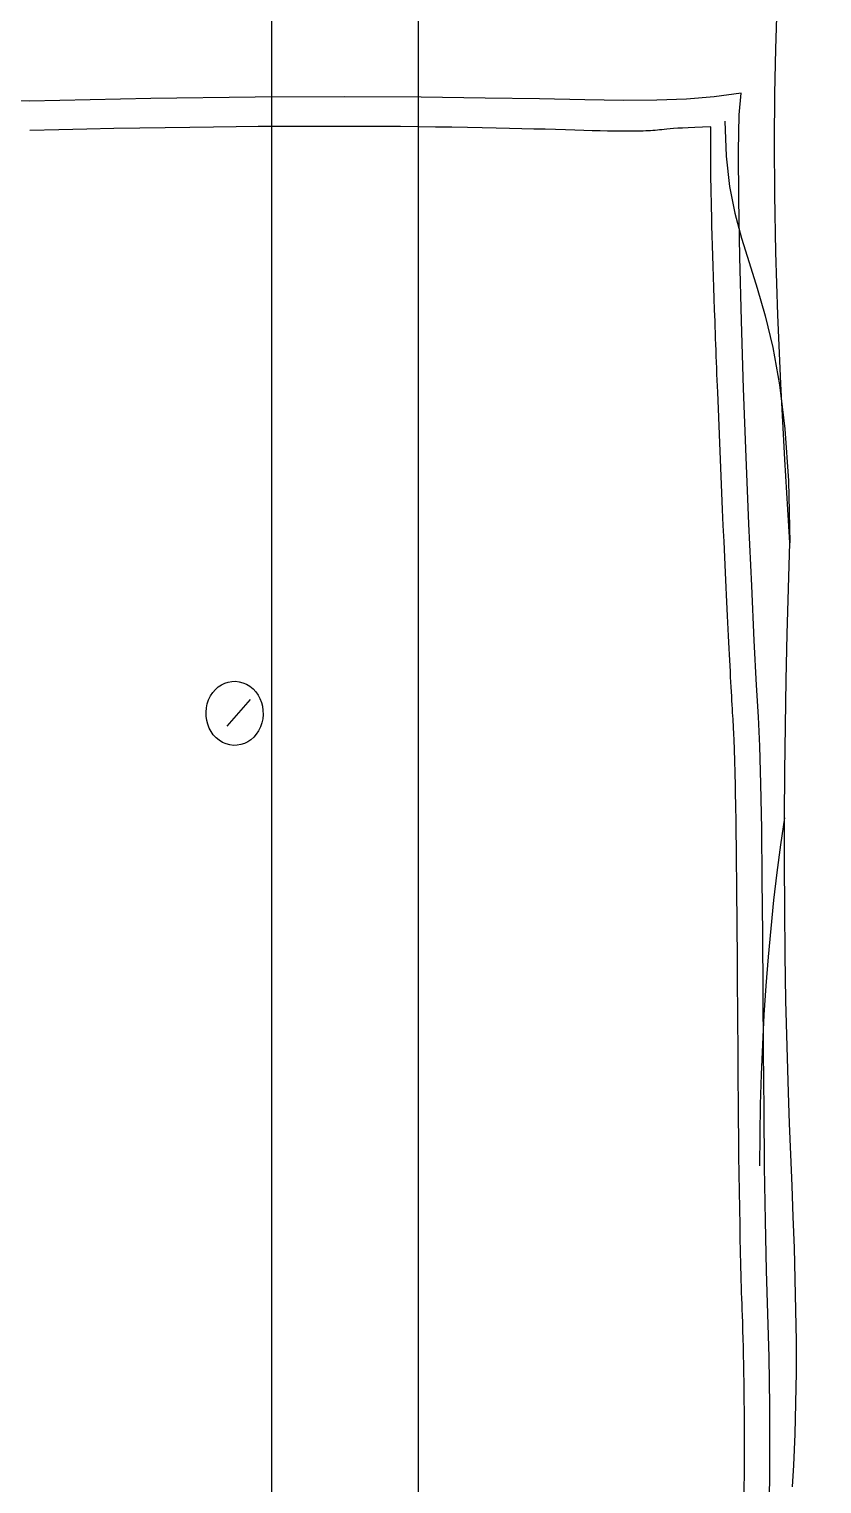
# Model space of a CAD drawing. Extents: x 11992 to 29481, y -6727 to 6811.
# Drawn here: x 21492.9 to 21762.4, y 2277.2 to 2771.7 of the extents above; entities that cross this region are included whole.
import ezdxf

# ---------------------------------------------------------------- set-up
doc = ezdxf.new("R2010")
doc.units = 0
doc.header["$MEASUREMENT"] = 0
doc.layers.get('0').update_dxf_attribs({"color": 8, "linetype": 'CONTINUOUS'})
doc.layers.add('zoylight 5回路', color=4, linetype='CONTINUOUS')

msp = doc.modelspace()

# ---------------------------------------------------------------- linework, layer by layer
for p, q in [((21575.38, 2993.55, -2076.22), (21575.38, 1873.56, -2076.22)), ((21575.38, 2993.55, -2368.6), (21575.38, 1873.56, -2368.6)), ((21625.26, 1872.53, -2076.22), (21625.26, 2992.52, -2076.22)), ((21625.26, 1872.53, -2368.6), (21625.26, 2992.52, -2368.6)), ((21746.75, 2765, -2076.22), (21747.29, 2779.35, -2076.22)), ((21746.75, 2765, -2368.6), (21747.29, 2779.35, -2368.6)), ((21746.41, 2749.71, -2076.22), (21746.75, 2765, -2076.22)), ((21746.41, 2749.71, -2368.6), (21746.75, 2765, -2368.6)), ((21735.01, 2749.92, -1639.68), (21725.79, 2748.65, -1645.01)), ((21734.36, 2742.57, -1640.06), (21735.01, 2749.92, -1639.68)), ((21746.29, 2733.25, -2076.22), (21746.41, 2749.71, -2076.22)), ((21746.29, 2733.25, -2368.6), (21746.41, 2749.71, -2368.6)), ((21493.04, 2747.21, -1779.39), (21447.62, 2747.99, -1805.61)), ((21534.28, 2748.08, -1755.58), (21493.04, 2747.21, -1779.39)), ((21569.84, 2748.52, -1735.04), (21534.28, 2748.08, -1755.58)), ((21600.29, 2748.64, -1717.47), (21569.84, 2748.52, -1735.04)), ((21626.17, 2748.51, -1702.53), (21600.29, 2748.64, -1717.47)), ((21648.03, 2748.24, -1689.9), (21626.17, 2748.51, -1702.53)), ((21666.43, 2747.92, -1679.28), (21648.03, 2748.24, -1689.9)), ((21681.91, 2747.63, -1670.34), (21666.43, 2747.92, -1679.28)), ((21695.04, 2747.46, -1662.76), (21681.91, 2747.63, -1670.34)), ((21706.36, 2747.52, -1656.22), (21695.04, 2747.46, -1662.76)), ((21716.43, 2747.89, -1650.41), (21706.36, 2747.52, -1656.22)), ((21725.79, 2748.65, -1645.01), (21716.43, 2747.89, -1650.41)), ((21729.42, 2740.43, -2076.22), (21729.85, 2728.48, -2076.22)), ((21729.42, 2740.43, -2368.6), (21729.85, 2728.48, -2368.6)), ((21734.09, 2730.22, -1640.21), (21734.36, 2742.57, -1640.06)), ((21503.04, 2737.45, -1773.61), (21493.22, 2737.22, -1779.28)), ((21512.55, 2737.66, -1768.12), (21503.04, 2737.45, -1773.61)), ((21521.75, 2737.85, -1762.81), (21512.55, 2737.66, -1768.12)), ((21530.64, 2738.02, -1757.68), (21521.75, 2737.85, -1762.81)), ((21539.25, 2738.16, -1752.71), (21530.64, 2738.02, -1757.68)), ((21547.56, 2738.28, -1747.91), (21539.25, 2738.16, -1752.71)), ((21555.59, 2738.38, -1743.27), (21547.56, 2738.28, -1747.91)), ((21563.34, 2738.46, -1738.8), (21555.59, 2738.38, -1743.27)), ((21570.81, 2738.53, -1734.49), (21563.34, 2738.46, -1738.8)), ((21578.02, 2738.57, -1730.32), (21570.81, 2738.53, -1734.49)), ((21584.96, 2738.6, -1726.31), (21578.02, 2738.57, -1730.32)), ((21591.65, 2738.62, -1722.45), (21584.96, 2738.6, -1726.31)), ((21599.01, 2738.62, -1718.2), (21591.65, 2738.62, -1722.45)), ((21606.05, 2738.6, -1714.14), (21599.01, 2738.62, -1718.2)), ((21612.77, 2738.57, -1710.26), (21606.05, 2738.6, -1714.14)), ((21619.19, 2738.52, -1706.56), (21612.77, 2738.57, -1710.26)), ((21625.3, 2738.46, -1703.02), (21619.19, 2738.52, -1706.56)), ((21631.13, 2738.39, -1699.66), (21625.3, 2738.46, -1703.02)), ((21636.68, 2738.31, -1696.46), (21631.13, 2738.39, -1699.66)), ((21641.95, 2738.23, -1693.41), (21636.68, 2738.31, -1696.46)), ((21646.96, 2738.13, -1690.52), (21641.95, 2738.23, -1693.41)), ((21651.71, 2738.03, -1687.78), (21646.96, 2738.13, -1690.52)), ((21656.22, 2737.93, -1685.17), (21651.71, 2738.03, -1687.78)), ((21660.48, 2737.82, -1682.71), (21656.22, 2737.93, -1685.17)), ((21664.52, 2737.72, -1680.38), (21660.48, 2737.82, -1682.71)), ((21668.33, 2737.61, -1678.18), (21664.52, 2737.72, -1680.38)), ((21671.93, 2737.51, -1676.11), (21668.33, 2737.61, -1678.18)), ((21675.32, 2737.41, -1674.15), (21671.93, 2737.51, -1676.11)), ((21678.51, 2737.32, -1672.3), (21675.32, 2737.41, -1674.15)), ((21681.53, 2737.23, -1670.56), (21678.51, 2737.32, -1672.3)), ((21684.36, 2737.15, -1668.93), (21681.53, 2737.23, -1670.56)), ((21687.02, 2737.09, -1667.39), (21684.36, 2737.15, -1668.93)), ((21689.53, 2737.03, -1665.94), (21687.02, 2737.09, -1667.39)), ((21691.89, 2736.99, -1664.58), (21689.53, 2737.03, -1665.94)), ((21694.11, 2736.96, -1663.3), (21691.89, 2736.99, -1664.58)), ((21696.2, 2736.94, -1662.09), (21694.11, 2736.96, -1663.3)), ((21697.19, 2736.94, -1661.52), (21696.2, 2736.94, -1662.09)), ((21698.15, 2736.95, -1660.97), (21697.19, 2736.94, -1661.52)), ((21699.08, 2736.96, -1660.43), (21698.15, 2736.95, -1660.97)), ((21699.99, 2736.97, -1659.9), (21699.08, 2736.96, -1660.43)), ((21700.88, 2736.99, -1659.39), (21699.99, 2736.97, -1659.9)), ((21701.74, 2737.02, -1658.89), (21700.88, 2736.99, -1659.39)), ((21702.58, 2737.05, -1658.41), (21701.74, 2737.02, -1658.89)), ((21703.4, 2737.09, -1657.93), (21702.58, 2737.05, -1658.41)), ((21704.21, 2737.13, -1657.47), (21703.4, 2737.09, -1657.93)), ((21704.99, 2737.19, -1657.02), (21704.21, 2737.13, -1657.47)), ((21705.76, 2737.25, -1656.57), (21704.99, 2737.19, -1657.02)), ((21706.51, 2737.31, -1656.14), (21705.76, 2737.25, -1656.57)), ((21707.26, 2737.39, -1655.71), (21706.51, 2737.31, -1656.14)), ((21708.03, 2737.47, -1655.26), (21707.26, 2737.39, -1655.71)), ((21708.85, 2737.56, -1654.79), (21708.03, 2737.47, -1655.26)), ((21709.77, 2737.66, -1654.26), (21708.85, 2737.56, -1654.79)), ((21710.82, 2737.75, -1653.65), (21709.77, 2737.66, -1654.26)), ((21712.04, 2737.85, -1652.95), (21710.82, 2737.75, -1653.65)), ((21713.45, 2737.95, -1652.13), (21712.04, 2737.85, -1652.95)), ((21715.1, 2738.05, -1651.18), (21713.45, 2737.95, -1652.13)), ((21717.01, 2738.15, -1650.07), (21715.1, 2738.05, -1651.18)), ((21719.24, 2738.24, -1648.79), (21717.01, 2738.15, -1650.07)), ((21721.8, 2738.33, -1647.31), (21719.24, 2738.24, -1648.79)), ((21724.74, 2738.41, -1645.61), (21721.8, 2738.33, -1647.31)), ((21724.65, 2734.64, -1645.66), (21724.67, 2735.44, -1645.66)), ((21724.65, 2733.8, -1645.67), (21724.65, 2734.64, -1645.66)), ((21724.67, 2735.71, -1645.65), (21724.68, 2735.97, -1645.65)), ((21724.67, 2735.44, -1645.66), (21724.67, 2735.71, -1645.65)), ((21724.68, 2736.23, -1645.65), (21724.69, 2736.49, -1645.64)), ((21724.68, 2735.97, -1645.65), (21724.68, 2736.23, -1645.65)), ((21724.69, 2736.74, -1645.64), (21724.7, 2736.99, -1645.64)), ((21724.69, 2736.49, -1645.64), (21724.69, 2736.74, -1645.64)), ((21724.7, 2736.99, -1645.64), (21724.71, 2737.23, -1645.63)), ((21724.71, 2737.48, -1645.63), (21724.72, 2737.71, -1645.63)), ((21724.71, 2737.23, -1645.63), (21724.71, 2737.48, -1645.63)), ((21724.72, 2737.71, -1645.63), (21724.73, 2737.95, -1645.62)), ((21724.73, 2737.95, -1645.62), (21724.74, 2738.18, -1645.62)), ((21724.74, 2738.18, -1645.62), (21724.74, 2738.41, -1645.61)), ((21724.63, 2731.08, -1645.68), (21724.64, 2732.02, -1645.67)), ((21724.63, 2730.12, -1645.67), (21724.63, 2731.08, -1645.68)), ((21724.64, 2729.11, -1645.67), (21724.63, 2730.12, -1645.67)), ((21724.64, 2732.93, -1645.67), (21724.65, 2733.8, -1645.67)), ((21724.64, 2732.02, -1645.67), (21724.64, 2732.93, -1645.67)), ((21734.16, 2713.81, -1640.17), (21734.09, 2730.22, -1640.21)), ((21746.42, 2715.4, -2076.22), (21746.29, 2733.25, -2076.22)), ((21746.42, 2715.4, -2368.6), (21746.29, 2733.25, -2368.6)), ((21724.64, 2728.08, -1645.67), (21724.64, 2729.11, -1645.67)), ((21724.65, 2727.02, -1645.67), (21724.64, 2728.08, -1645.67)), ((21724.66, 2725.92, -1645.66), (21724.65, 2727.02, -1645.67)), ((21724.67, 2724.8, -1645.65), (21724.66, 2725.92, -1645.66)), ((21724.69, 2723.64, -1645.64), (21724.67, 2724.8, -1645.65)), ((21729.85, 2728.48, -2076.22), (21731.05, 2718.19, -2076.22)), ((21729.85, 2728.48, -2368.6), (21731.05, 2718.19, -2368.6)), ((21724.7, 2722.9, -1645.64), (21724.69, 2723.64, -1645.64)), ((21724.71, 2722.14, -1645.63), (21724.7, 2722.9, -1645.64)), ((21724.72, 2721.38, -1645.63), (21724.71, 2722.14, -1645.63)), ((21724.73, 2720.6, -1645.62), (21724.72, 2721.38, -1645.63)), ((21724.74, 2719.81, -1645.61), (21724.73, 2720.6, -1645.62)), ((21724.76, 2719.01, -1645.6), (21724.74, 2719.81, -1645.61)), ((21724.77, 2718.21, -1645.6), (21724.76, 2719.01, -1645.6)), ((21724.79, 2717.38, -1645.59), (21724.77, 2718.21, -1645.6)), ((21724.8, 2716.55, -1645.58), (21724.79, 2717.38, -1645.59)), ((21724.82, 2715.71, -1645.57), (21724.8, 2716.55, -1645.58)), ((21724.84, 2714.86, -1645.56), (21724.82, 2715.71, -1645.57)), ((21724.86, 2714, -1645.55), (21724.84, 2714.86, -1645.56)), ((21731.05, 2718.19, -2076.22), (21732.87, 2709.06, -2076.22)), ((21731.05, 2718.19, -2368.6), (21732.87, 2709.06, -2368.6)), ((21746.82, 2695.91, -2076.22), (21746.42, 2715.4, -2076.22)), ((21746.82, 2695.91, -2368.6), (21746.42, 2715.4, -2368.6)), ((21724.92, 2711.03, -1645.51), (21724.86, 2714, -1645.55)), ((21725, 2707.96, -1645.47), (21724.92, 2711.03, -1645.51)), ((21734.51, 2694.26, -1639.97), (21734.16, 2713.81, -1640.17)), ((21725.08, 2704.78, -1645.42), (21725, 2707.96, -1645.47)), ((21725.17, 2701.5, -1645.37), (21725.08, 2704.78, -1645.42)), ((21732.87, 2709.06, -2076.22), (21735.15, 2700.6, -2076.22)), ((21732.87, 2709.06, -2368.6), (21735.15, 2700.6, -2368.6)), ((21725.26, 2698.13, -1645.31), (21725.17, 2701.5, -1645.37)), ((21735.15, 2700.6, -2076.22), (21737.73, 2692.3, -2076.22)), ((21735.15, 2700.6, -2368.6), (21737.73, 2692.3, -2368.6)), ((21725.37, 2694.67, -1645.25), (21725.26, 2698.13, -1645.31)), ((21747.5, 2674.56, -2076.22), (21746.82, 2695.91, -2076.22)), ((21747.5, 2674.56, -2368.6), (21746.82, 2695.91, -2368.6)), ((21725.48, 2691.13, -1645.19), (21725.37, 2694.67, -1645.25)), ((21725.59, 2687.51, -1645.12), (21725.48, 2691.13, -1645.19)), ((21735.09, 2672.53, -1639.64), (21734.51, 2694.26, -1639.97)), ((21737.73, 2692.3, -2076.22), (21740.47, 2683.67, -2076.22)), ((21737.73, 2692.3, -2368.6), (21740.47, 2683.67, -2368.6)), ((21725.71, 2683.82, -1645.05), (21725.59, 2687.51, -1645.12)), ((21725.84, 2680.07, -1644.98), (21725.71, 2683.82, -1645.05)), ((21725.97, 2676.25, -1644.9), (21725.84, 2680.07, -1644.98)), ((21740.47, 2683.67, -2076.22), (21743.21, 2674.21, -2076.22)), ((21740.47, 2683.67, -2368.6), (21743.21, 2674.21, -2368.6)), ((21726.11, 2672.38, -1644.83), (21725.97, 2676.25, -1644.9)), ((21726.18, 2670.43, -1644.78), (21726.11, 2672.38, -1644.83)), ((21726.25, 2668.46, -1644.74), (21726.18, 2670.43, -1644.78)), ((21735.84, 2649.54, -1639.21), (21735.09, 2672.53, -1639.64)), ((21743.21, 2674.21, -2076.22), (21745.79, 2663.42, -2076.22)), ((21743.21, 2674.21, -2368.6), (21745.79, 2663.42, -2368.6)), ((21748.5, 2651.11, -2076.22), (21747.5, 2674.56, -2076.22)), ((21748.5, 2651.11, -2368.6), (21747.5, 2674.56, -2368.6)), ((21726.32, 2666.49, -1644.7), (21726.25, 2668.46, -1644.74)), ((21726.39, 2664.5, -1644.66), (21726.32, 2666.49, -1644.7)), ((21726.47, 2662.5, -1644.62), (21726.39, 2664.5, -1644.66)), ((21726.54, 2660.5, -1644.57), (21726.47, 2662.5, -1644.62)), ((21726.62, 2658.48, -1644.53), (21726.54, 2660.5, -1644.57)), ((21745.79, 2663.42, -2076.22), (21748.07, 2650.8, -2076.22)), ((21745.79, 2663.42, -2368.6), (21748.07, 2650.8, -2368.6)), ((21726.69, 2656.46, -1644.49), (21726.62, 2658.48, -1644.53)), ((21726.77, 2654.44, -1644.44), (21726.69, 2656.46, -1644.49)), ((21726.85, 2652.4, -1644.39), (21726.77, 2654.44, -1644.44)), ((21726.93, 2650.36, -1644.35), (21726.85, 2652.4, -1644.39)), ((21727.01, 2648.32, -1644.3), (21726.93, 2650.36, -1644.35)), ((21748.07, 2650.8, -2076.22), (21749.88, 2635.86, -2076.22)), ((21748.07, 2650.8, -2368.6), (21749.88, 2635.86, -2368.6)), ((21749.83, 2625.35, -2076.22), (21748.5, 2651.11, -2076.22)), ((21749.83, 2625.35, -2368.6), (21748.5, 2651.11, -2368.6)), ((21727.24, 2642.59, -1644.17), (21727.01, 2648.32, -1644.3)), ((21736.7, 2626.24, -1638.71), (21735.84, 2649.54, -1639.21)), ((21727.47, 2636.85, -1644.04), (21727.24, 2642.59, -1644.17)), ((21727.71, 2631.11, -1643.9), (21727.47, 2636.85, -1644.04)), ((21749.88, 2635.86, -2076.22), (21751.09, 2618.1, -2076.22)), ((21749.88, 2635.86, -2368.6), (21751.09, 2618.1, -2368.6)), ((21727.95, 2625.39, -1643.76), (21727.71, 2631.11, -1643.9)), ((21737.63, 2603.57, -1638.17), (21736.7, 2626.24, -1638.71)), ((21728.19, 2619.69, -1643.62), (21727.95, 2625.39, -1643.76)), ((21751.52, 2597.02, -2076.22), (21749.83, 2625.35, -2076.22)), ((21751.52, 2597.02, -2368.6), (21749.83, 2625.35, -2368.6)), ((21728.44, 2614.04, -1643.48), (21728.19, 2619.69, -1643.62)), ((21751.09, 2618.1, -2076.22), (21751.52, 2597.02, -2076.22)), ((21751.09, 2618.1, -2368.6), (21751.52, 2597.02, -2368.6)), ((21728.68, 2608.44, -1643.34), (21728.44, 2614.04, -1643.48)), ((21728.93, 2602.93, -1643.2), (21728.68, 2608.44, -1643.34)), ((21729.17, 2597.5, -1643.06), (21728.93, 2602.93, -1643.2)), ((21738.57, 2582.46, -1637.63), (21737.63, 2603.57, -1638.17)), ((21729.42, 2592.18, -1642.91), (21729.17, 2597.5, -1643.06)), ((21751.05, 2581.51, -2076.22), (21751.52, 2597.02, -2076.22)), ((21751.05, 2581.51, -2368.6), (21751.52, 2597.02, -2368.6)), ((21729.66, 2586.97, -1642.78), (21729.42, 2592.18, -1642.91)), ((21729.89, 2581.91, -1642.64), (21729.66, 2586.97, -1642.78)), ((21730.01, 2579.43, -1642.57), (21729.89, 2581.91, -1642.64)), ((21739.46, 2563.85, -1637.12), (21738.57, 2582.46, -1637.63)), ((21750.64, 2565.98, -2076.22), (21751.05, 2581.51, -2076.22)), ((21750.64, 2565.98, -2368.6), (21751.05, 2581.51, -2368.6)), ((21730.13, 2576.99, -1642.5), (21730.01, 2579.43, -1642.57)), ((21730.24, 2574.6, -1642.44), (21730.13, 2576.99, -1642.5)), ((21730.36, 2572.24, -1642.37), (21730.24, 2574.6, -1642.44)), ((21730.47, 2569.94, -1642.3), (21730.36, 2572.24, -1642.37)), ((21730.58, 2567.68, -1642.24), (21730.47, 2569.94, -1642.3)), ((21730.69, 2565.46, -1642.18), (21730.58, 2567.68, -1642.24)), ((21730.8, 2563.3, -1642.11), (21730.69, 2565.46, -1642.18)), ((21730.91, 2561.2, -1642.05), (21730.8, 2563.3, -1642.11)), ((21740.25, 2548.69, -1636.66), (21739.46, 2563.85, -1637.12)), ((21750.3, 2550.45, -2076.22), (21750.64, 2565.98, -2076.22)), ((21750.3, 2550.45, -2368.6), (21750.64, 2565.98, -2368.6)), ((21731.01, 2559.14, -1641.99), (21730.91, 2561.2, -1642.05)), ((21731.12, 2557.15, -1641.93), (21731.01, 2559.14, -1641.99)), ((21731.22, 2555.21, -1641.87), (21731.12, 2557.15, -1641.93)), ((21731.32, 2553.33, -1641.82), (21731.22, 2555.21, -1641.87)), ((21731.42, 2551.51, -1641.76), (21731.32, 2553.33, -1641.82)), ((21731.51, 2549.76, -1641.71), (21731.42, 2551.51, -1641.76)), ((21555.38, 2546.18, -1743.39), (21556.27, 2547.2, -1742.88)), ((21555.38, 2546.18, -1743.39), (21556.27, 2547.2, -1742.88)), ((21556.27, 2547.2, -1742.88), (21557.25, 2548.08, -1742.31)), ((21556.27, 2547.2, -1742.88), (21557.25, 2548.08, -1742.31)), ((21557.25, 2548.08, -1742.31), (21558.32, 2548.8, -1741.7)), ((21557.25, 2548.08, -1742.31), (21558.32, 2548.8, -1741.7)), ((21558.32, 2548.8, -1741.7), (21559.46, 2549.36, -1741.04)), ((21558.32, 2548.8, -1741.7), (21559.46, 2549.36, -1741.04)), ((21559.46, 2549.36, -1741.04), (21560.65, 2549.75, -1740.35)), ((21559.46, 2549.36, -1741.04), (21560.65, 2549.75, -1740.35)), ((21560.65, 2549.75, -1740.35), (21561.88, 2549.97, -1739.64)), ((21560.65, 2549.75, -1740.35), (21561.88, 2549.97, -1739.64)), ((21561.88, 2549.97, -1739.64), (21563.13, 2550.02, -1738.92)), ((21561.88, 2549.97, -1739.64), (21563.13, 2550.02, -1738.92)), ((21563.13, 2550.02, -1738.92), (21564.39, 2549.87, -1738.19)), ((21563.13, 2550.02, -1738.92), (21564.39, 2549.87, -1738.19)), ((21564.39, 2549.87, -1738.19), (21565.64, 2549.54, -1737.47)), ((21564.39, 2549.87, -1738.19), (21565.64, 2549.54, -1737.47)), ((21565.64, 2549.54, -1737.47), (21566.86, 2549.01, -1736.76)), ((21565.64, 2549.54, -1737.47), (21566.86, 2549.01, -1736.76)), ((21566.86, 2549.01, -1736.76), (21568.03, 2548.3, -1736.09)), ((21566.86, 2549.01, -1736.76), (21568.03, 2548.3, -1736.09)), ((21568.03, 2548.3, -1736.09), (21569.07, 2547.43, -1735.49)), ((21568.03, 2548.3, -1736.09), (21569.07, 2547.43, -1735.49)), ((21569.07, 2547.43, -1735.49), (21569.98, 2546.44, -1734.96)), ((21569.07, 2547.43, -1735.49), (21569.98, 2546.44, -1734.96)), ((21731.6, 2548.08, -1641.65), (21731.51, 2549.76, -1641.71)), ((21731.69, 2546.46, -1641.6), (21731.6, 2548.08, -1641.65)), ((21731.78, 2544.91, -1641.55), (21731.69, 2546.46, -1641.6)), ((21740.88, 2537.9, -1636.3), (21740.25, 2548.69, -1636.66)), ((21750.04, 2534.91, -2076.22), (21750.3, 2550.45, -2076.22)), ((21750.04, 2534.91, -2368.6), (21750.3, 2550.45, -2368.6)), ((21553.21, 2540.94, -1744.65), (21553.5, 2542.35, -1744.48)), ((21553.21, 2540.94, -1744.65), (21553.5, 2542.35, -1744.48)), ((21553.5, 2542.35, -1744.48), (21553.98, 2543.73, -1744.2)), ((21553.5, 2542.35, -1744.48), (21553.98, 2543.73, -1744.2)), ((21553.98, 2543.73, -1744.2), (21554.61, 2545.02, -1743.84)), ((21553.98, 2543.73, -1744.2), (21554.61, 2545.02, -1743.84)), ((21554.61, 2545.02, -1743.84), (21555.38, 2546.18, -1743.39)), ((21554.61, 2545.02, -1743.84), (21555.38, 2546.18, -1743.39)), ((21560.25, 2534.74, -1740.58), (21568.19, 2543.78, -1736)), ((21569.98, 2546.44, -1734.96), (21570.76, 2545.33, -1734.51)), ((21569.98, 2546.44, -1734.96), (21570.76, 2545.33, -1734.51)), ((21570.76, 2545.33, -1734.51), (21571.41, 2544.12, -1734.14)), ((21570.76, 2545.33, -1734.51), (21571.41, 2544.12, -1734.14)), ((21571.41, 2544.12, -1734.14), (21571.91, 2542.84, -1733.85)), ((21571.41, 2544.12, -1734.14), (21571.91, 2542.84, -1733.85)), ((21571.91, 2542.84, -1733.85), (21572.26, 2541.5, -1733.65)), ((21571.91, 2542.84, -1733.85), (21572.26, 2541.5, -1733.65)), ((21731.86, 2543.43, -1641.5), (21731.78, 2544.91, -1641.55)), ((21731.95, 2542.02, -1641.45), (21731.86, 2543.43, -1641.5)), ((21732.02, 2540.69, -1641.41), (21731.95, 2542.02, -1641.45)), ((21553.08, 2539.53, -1744.72), (21553.21, 2540.94, -1744.65)), ((21553.08, 2539.53, -1744.72), (21553.21, 2540.94, -1744.65)), ((21553.12, 2538.12, -1744.7), (21553.08, 2539.53, -1744.72)), ((21553.12, 2538.12, -1744.7), (21553.08, 2539.53, -1744.72)), ((21553.31, 2536.74, -1744.59), (21553.12, 2538.12, -1744.7)), ((21553.31, 2536.74, -1744.59), (21553.12, 2538.12, -1744.7)), ((21553.66, 2535.4, -1744.39), (21553.31, 2536.74, -1744.59)), ((21553.66, 2535.4, -1744.39), (21553.31, 2536.74, -1744.59)), ((21572.36, 2537.28, -1733.59), (21572.05, 2535.87, -1733.77)), ((21572.36, 2537.28, -1733.59), (21572.05, 2535.87, -1733.77)), ((21572.26, 2541.5, -1733.65), (21572.45, 2540.11, -1733.54)), ((21572.26, 2541.5, -1733.65), (21572.45, 2540.11, -1733.54)), ((21572.49, 2538.7, -1733.52), (21572.36, 2537.28, -1733.59)), ((21572.49, 2538.7, -1733.52), (21572.36, 2537.28, -1733.59)), ((21572.45, 2540.11, -1733.54), (21572.49, 2538.7, -1733.52)), ((21572.45, 2540.11, -1733.54), (21572.49, 2538.7, -1733.52)), ((21732.1, 2539.43, -1641.36), (21732.02, 2540.69, -1641.41)), ((21732.17, 2538.26, -1641.32), (21732.1, 2539.43, -1641.36)), ((21732.24, 2537.15, -1641.28), (21732.17, 2538.26, -1641.32)), ((21732.28, 2536.61, -1641.26), (21732.24, 2537.16, -1641.28)), ((21732.31, 2536.04, -1641.24), (21732.28, 2536.61, -1641.26)), ((21741.35, 2527.99, -1636.03), (21740.88, 2537.9, -1636.3)), ((21554.15, 2534.12, -1744.1), (21553.66, 2535.4, -1744.39)), ((21554.15, 2534.12, -1744.1), (21553.66, 2535.4, -1744.39)), ((21554.79, 2532.92, -1743.73), (21554.15, 2534.12, -1744.1)), ((21554.79, 2532.92, -1743.73), (21554.15, 2534.12, -1744.1)), ((21555.57, 2531.81, -1743.28), (21554.79, 2532.92, -1743.73)), ((21555.57, 2531.81, -1743.28), (21554.79, 2532.92, -1743.73)), ((21556.48, 2530.82, -1742.76), (21555.57, 2531.81, -1743.28)), ((21556.48, 2530.82, -1742.76), (21555.57, 2531.81, -1743.28)), ((21570.18, 2532.04, -1734.85), (21569.3, 2531.03, -1735.36)), ((21570.18, 2532.04, -1734.85), (21569.3, 2531.03, -1735.36)), ((21570.95, 2533.2, -1734.41), (21570.18, 2532.04, -1734.85)), ((21570.95, 2533.2, -1734.41), (21570.18, 2532.04, -1734.85)), ((21571.58, 2534.49, -1734.04), (21570.95, 2533.2, -1734.41)), ((21571.58, 2534.49, -1734.04), (21570.95, 2533.2, -1734.41)), ((21572.05, 2535.87, -1733.77), (21571.58, 2534.49, -1734.04)), ((21572.05, 2535.87, -1733.77), (21571.58, 2534.49, -1734.04)), ((21732.35, 2535.44, -1641.22), (21732.31, 2536.04, -1641.24)), ((21732.38, 2534.83, -1641.2), (21732.35, 2535.44, -1641.22)), ((21732.41, 2534.21, -1641.18), (21732.38, 2534.83, -1641.2)), ((21732.44, 2533.56, -1641.17), (21732.41, 2534.21, -1641.18)), ((21732.48, 2532.9, -1641.15), (21732.44, 2533.56, -1641.17)), ((21732.51, 2532.22, -1641.13), (21732.48, 2532.9, -1641.15)), ((21732.54, 2531.52, -1641.11), (21732.51, 2532.22, -1641.13)), ((21749.85, 2519.35, -2076.22), (21750.04, 2534.91, -2076.22)), ((21749.85, 2519.35, -2368.6), (21750.04, 2534.91, -2368.6)), ((21557.53, 2529.96, -1742.16), (21556.48, 2530.82, -1742.76)), ((21557.53, 2529.96, -1742.16), (21556.48, 2530.82, -1742.76)), ((21558.69, 2529.24, -1741.48), (21557.53, 2529.96, -1742.16)), ((21558.69, 2529.24, -1741.48), (21557.53, 2529.96, -1742.16)), ((21559.91, 2528.7, -1740.78), (21558.69, 2529.24, -1741.48)), ((21559.91, 2528.7, -1740.78), (21558.69, 2529.24, -1741.48)), ((21561.17, 2528.37, -1740.05), (21559.91, 2528.7, -1740.78)), ((21561.17, 2528.37, -1740.05), (21559.91, 2528.7, -1740.78)), ((21562.43, 2528.22, -1739.33), (21561.17, 2528.37, -1740.05)), ((21562.43, 2528.22, -1739.33), (21561.17, 2528.37, -1740.05)), ((21563.68, 2528.26, -1738.6), (21562.43, 2528.22, -1739.33)), ((21563.68, 2528.26, -1738.6), (21562.43, 2528.22, -1739.33)), ((21564.91, 2528.48, -1737.89), (21563.68, 2528.26, -1738.6)), ((21564.91, 2528.48, -1737.89), (21563.68, 2528.26, -1738.6)), ((21566.11, 2528.88, -1737.2), (21564.91, 2528.48, -1737.89)), ((21566.11, 2528.88, -1737.2), (21564.91, 2528.48, -1737.89)), ((21567.25, 2529.44, -1736.54), (21566.11, 2528.88, -1737.2)), ((21567.25, 2529.44, -1736.54), (21566.11, 2528.88, -1737.2)), ((21568.32, 2530.15, -1735.93), (21567.25, 2529.44, -1736.54)), ((21568.32, 2530.15, -1735.93), (21567.25, 2529.44, -1736.54)), ((21569.3, 2531.03, -1735.36), (21568.32, 2530.15, -1735.93)), ((21569.3, 2531.03, -1735.36), (21568.32, 2530.15, -1735.93)), ((21732.57, 2530.81, -1641.09), (21732.54, 2531.52, -1641.11)), ((21732.6, 2530.08, -1641.08), (21732.57, 2530.81, -1641.09)), ((21732.63, 2529.34, -1641.06), (21732.6, 2530.08, -1641.08)), ((21732.69, 2527.6, -1641.02), (21732.63, 2529.34, -1641.06)), ((21732.76, 2525.78, -1640.99), (21732.69, 2527.6, -1641.02)), ((21741.7, 2515.14, -1635.82), (21741.35, 2527.99, -1636.03)), ((21732.82, 2523.89, -1640.95), (21732.76, 2525.78, -1640.99)), ((21732.87, 2521.92, -1640.92), (21732.82, 2523.89, -1640.95)), ((21732.93, 2519.89, -1640.89), (21732.87, 2521.92, -1640.92)), ((21732.98, 2517.79, -1640.86), (21732.93, 2519.89, -1640.89)), ((21733.03, 2515.62, -1640.83), (21732.98, 2517.79, -1640.86)), ((21749.74, 2503.79, -2076.22), (21749.85, 2519.35, -2076.22)), ((21749.74, 2503.79, -2368.6), (21749.85, 2519.35, -2368.6)), ((21733.08, 2513.39, -1640.8), (21733.03, 2515.62, -1640.83)), ((21733.12, 2511.09, -1640.77), (21733.08, 2513.39, -1640.8)), ((21741.97, 2499.86, -1635.67), (21741.7, 2515.14, -1635.82)), ((21733.17, 2508.74, -1640.75), (21733.12, 2511.09, -1640.77)), ((21733.21, 2506.33, -1640.72), (21733.17, 2508.74, -1640.75)), ((21733.25, 2503.87, -1640.7), (21733.21, 2506.33, -1640.72)), ((21733.32, 2498.75, -1640.66), (21733.25, 2503.87, -1640.7)), ((21749.74, 2503.66, -2076.22), (21748.39, 2494.42, -2076.22)), ((21749.74, 2503.66, -2368.6), (21748.39, 2494.42, -2368.6)), ((21749.72, 2488.23, -2076.22), (21749.74, 2503.79, -2076.22)), ((21749.72, 2488.23, -2368.6), (21749.74, 2503.79, -2368.6)), ((21733.39, 2493.44, -1640.62), (21733.32, 2498.75, -1640.66)), ((21742.17, 2482.64, -1635.55), (21741.97, 2499.86, -1635.67)), ((21733.46, 2487.94, -1640.58), (21733.39, 2493.44, -1640.62)), ((21748.39, 2494.42, -2076.22), (21747.15, 2485.07, -2076.22)), ((21748.39, 2494.42, -2368.6), (21747.15, 2485.07, -2368.6)), ((21733.51, 2482.28, -1640.55), (21733.46, 2487.94, -1640.58)), ((21749.79, 2472.65, -2076.22), (21749.72, 2488.23, -2076.22)), ((21749.79, 2472.65, -2368.6), (21749.72, 2488.23, -2368.6)), ((21733.57, 2476.47, -1640.52), (21733.51, 2482.28, -1640.55)), ((21742.33, 2463.99, -1635.46), (21742.17, 2482.64, -1635.55)), ((21747.15, 2485.07, -2076.22), (21746.03, 2475.61, -2076.22)), ((21747.15, 2485.07, -2368.6), (21746.03, 2475.61, -2368.6)), ((21733.62, 2470.53, -1640.49), (21733.57, 2476.47, -1640.52)), ((21746.03, 2475.61, -2076.22), (21745.03, 2466.03, -2076.22)), ((21746.03, 2475.61, -2368.6), (21745.03, 2466.03, -2368.6)), ((21749.96, 2457.07, -2076.22), (21749.79, 2472.65, -2076.22)), ((21749.96, 2457.07, -2368.6), (21749.79, 2472.65, -2368.6)), ((21733.67, 2464.48, -1640.46), (21733.62, 2470.53, -1640.49)), ((21733.71, 2458.32, -1640.43), (21733.67, 2464.48, -1640.46)), ((21742.47, 2444.39, -1635.38), (21742.33, 2463.99, -1635.46)), ((21745.03, 2466.03, -2076.22), (21744.15, 2456.34, -2076.22)), ((21745.03, 2466.03, -2368.6), (21744.15, 2456.34, -2368.6)), ((21733.75, 2452.09, -1640.41), (21733.71, 2458.32, -1640.43)), ((21744.15, 2456.34, -2076.22), (21743.39, 2446.53, -2076.22)), ((21744.15, 2456.34, -2368.6), (21743.39, 2446.53, -2368.6)), ((21750.22, 2441.48, -2076.22), (21749.96, 2457.07, -2076.22)), ((21750.22, 2441.48, -2368.6), (21749.96, 2457.07, -2368.6)), ((21733.8, 2445.78, -1640.39), (21733.75, 2452.09, -1640.41)), ((21733.84, 2439.43, -1640.36), (21733.8, 2445.78, -1640.39)), ((21742.6, 2424.35, -1635.3), (21742.47, 2444.39, -1635.38)), ((21743.39, 2446.53, -2076.22), (21742.74, 2436.61, -2076.22)), ((21743.39, 2446.53, -2368.6), (21742.74, 2436.61, -2368.6)), ((21733.88, 2433.04, -1640.34), (21733.84, 2439.43, -1640.36)), ((21750.59, 2425.89, -2076.22), (21750.22, 2441.48, -2076.22)), ((21750.59, 2425.89, -2368.6), (21750.22, 2441.48, -2368.6)), ((21733.93, 2426.64, -1640.31), (21733.88, 2433.04, -1640.34)), ((21742.74, 2436.61, -2076.22), (21742.21, 2426.57, -2076.22)), ((21742.74, 2436.61, -2368.6), (21742.21, 2426.57, -2368.6)), ((21733.97, 2420.23, -1640.28), (21733.93, 2426.64, -1640.31)), ((21742.21, 2426.57, -2076.22), (21741.8, 2416.42, -2076.22)), ((21742.21, 2426.57, -2368.6), (21741.8, 2416.42, -2368.6)), ((21742.76, 2404.37, -1635.21), (21742.6, 2424.35, -1635.3)), ((21751.07, 2410.29, -2076.22), (21750.59, 2425.89, -2076.22)), ((21751.07, 2410.29, -2368.6), (21750.59, 2425.89, -2368.6)), ((21734.02, 2413.84, -1640.26), (21733.97, 2420.23, -1640.28)), ((21734.07, 2407.48, -1640.23), (21734.02, 2413.84, -1640.26)), ((21741.8, 2416.42, -2076.22), (21741.5, 2406.15, -2076.22)), ((21741.8, 2416.42, -2368.6), (21741.5, 2406.15, -2368.6)), ((21751.46, 2399.71, -2076.22), (21751.07, 2410.29, -2076.22)), ((21751.46, 2399.71, -2368.6), (21751.07, 2410.29, -2368.6)), ((21734.13, 2401.17, -1640.19), (21734.07, 2407.48, -1640.23)), ((21741.5, 2406.15, -2076.22), (21741.33, 2395.77, -2076.22)), ((21741.5, 2406.15, -2368.6), (21741.33, 2395.77, -2368.6)), ((21742.97, 2384.95, -1635.09), (21742.76, 2404.37, -1635.21)), ((21734.19, 2394.92, -1640.16), (21734.13, 2401.17, -1640.19)), ((21751.87, 2389.13, -2076.22), (21751.46, 2399.71, -2076.22)), ((21751.87, 2389.13, -2368.6), (21751.46, 2399.71, -2368.6)), ((21734.26, 2388.74, -1640.12), (21734.19, 2394.92, -1640.16)), ((21741.33, 2395.77, -2076.22), (21741.27, 2385.28, -2076.22)), ((21741.33, 2395.77, -2368.6), (21741.27, 2385.28, -2368.6)), ((21734.33, 2382.66, -1640.08), (21734.26, 2388.74, -1640.12)), ((21752.3, 2378.56, -2076.22), (21751.87, 2389.13, -2076.22)), ((21752.3, 2378.56, -2368.6), (21751.87, 2389.13, -2368.6)), ((21743.24, 2366.58, -1634.93), (21742.97, 2384.95, -1635.09)), ((21734.41, 2376.69, -1640.03), (21734.33, 2382.66, -1640.08)), ((21752.7, 2367.98, -2076.22), (21752.3, 2378.56, -2076.22)), ((21752.7, 2367.98, -2368.6), (21752.3, 2378.56, -2368.6)), ((21734.5, 2370.85, -1639.98), (21734.41, 2376.69, -1640.03)), ((21734.6, 2365.15, -1639.92), (21734.5, 2370.85, -1639.98)), ((21734.71, 2359.61, -1639.86), (21734.6, 2365.15, -1639.92)), ((21743.6, 2349.76, -1634.73), (21743.24, 2366.58, -1634.93)), ((21753.07, 2357.41, -2076.22), (21752.7, 2367.98, -2076.22)), ((21753.07, 2357.41, -2368.6), (21752.7, 2367.98, -2368.6)), ((21734.76, 2357.32, -1639.83), (21734.71, 2359.61, -1639.86)), ((21734.81, 2355.07, -1639.8), (21734.76, 2357.32, -1639.83)), ((21734.86, 2352.85, -1639.77), (21734.81, 2355.07, -1639.8)), ((21753.39, 2346.84, -2076.22), (21753.07, 2357.41, -2076.22)), ((21753.39, 2346.84, -2368.6), (21753.07, 2357.41, -2368.6)), ((21734.91, 2350.66, -1639.74), (21734.86, 2352.85, -1639.77)), ((21734.97, 2348.51, -1639.71), (21734.91, 2350.66, -1639.74)), ((21744.07, 2334.99, -1634.45), (21743.6, 2349.76, -1634.73)), ((21735.03, 2346.39, -1639.68), (21734.97, 2348.51, -1639.71)), ((21735.09, 2344.32, -1639.64), (21735.03, 2346.39, -1639.68)), ((21735.15, 2342.28, -1639.6), (21735.09, 2344.32, -1639.64)), ((21753.62, 2336.28, -2076.22), (21753.39, 2346.84, -2076.22)), ((21753.62, 2336.28, -2368.6), (21753.39, 2346.84, -2368.6)), ((21735.21, 2340.28, -1639.57), (21735.15, 2342.28, -1639.6)), ((21735.28, 2338.32, -1639.53), (21735.21, 2340.28, -1639.57)), ((21735.35, 2336.4, -1639.49), (21735.28, 2338.32, -1639.53)), ((21735.42, 2334.53, -1639.45), (21735.35, 2336.4, -1639.49)), ((21735.52, 2331.96, -1639.39), (21735.42, 2334.53, -1639.45)), ((21744.5, 2320.32, -1634.2), (21744.07, 2334.99, -1634.45)), ((21753.75, 2325.72, -2076.22), (21753.62, 2336.28, -2076.22)), ((21753.75, 2325.72, -2368.6), (21753.62, 2336.28, -2368.6)), ((21735.61, 2329.31, -1639.34), (21735.52, 2331.96, -1639.39)), ((21735.69, 2326.58, -1639.29), (21735.61, 2329.31, -1639.34)), ((21735.76, 2323.77, -1639.25), (21735.69, 2326.58, -1639.29)), ((21753.76, 2315.18, -2076.22), (21753.75, 2325.72, -2076.22)), ((21753.76, 2315.18, -2368.6), (21753.75, 2325.72, -2368.6)), ((21735.83, 2320.89, -1639.21), (21735.76, 2323.77, -1639.25)), ((21735.89, 2317.94, -1639.18), (21735.83, 2320.89, -1639.21)), ((21744.73, 2303.79, -1634.07), (21744.5, 2320.32, -1634.2)), ((21735.94, 2314.92, -1639.15), (21735.89, 2317.94, -1639.18)), ((21735.98, 2311.84, -1639.12), (21735.94, 2314.92, -1639.15)), ((21753.63, 2304.65, -2076.22), (21753.76, 2315.18, -2076.22)), ((21753.63, 2304.65, -2368.6), (21753.76, 2315.18, -2368.6)), ((21736.02, 2308.69, -1639.1), (21735.98, 2311.84, -1639.12)), ((21736.06, 2305.49, -1639.08), (21736.02, 2308.69, -1639.1)), ((21736.08, 2302.24, -1639.07), (21736.06, 2305.49, -1639.08)), ((21753.34, 2294.13, -2076.22), (21753.63, 2304.65, -2076.22)), ((21753.34, 2294.13, -2368.6), (21753.63, 2304.65, -2368.6)), ((21736.1, 2298.94, -1639.05), (21736.08, 2302.24, -1639.07)), ((21744.78, 2285.86, -1634.04), (21744.73, 2303.79, -1634.07)), ((21736.12, 2290.78, -1639.04), (21736.1, 2298.94, -1639.05)), ((21736.11, 2282.4, -1639.05), (21736.12, 2290.78, -1639.04)), ((21752.86, 2283.62, -2076.22), (21753.34, 2294.13, -2076.22)), ((21752.86, 2283.62, -2368.6), (21753.34, 2294.13, -2368.6)), ((21744.68, 2266.99, -1634.1), (21744.78, 2285.86, -1634.04)), ((21736.07, 2273.83, -1639.07), (21736.11, 2282.4, -1639.05)), ((21752.4, 2276.25, -2076.22), (21752.86, 2283.62, -2076.22)), ((21752.4, 2276.25, -2368.6), (21752.86, 2283.62, -2368.6))]:
    msp.add_line(p, q)
at = {"layer": 'zoylight 5回路', "linetype": 'Continuous'}
for centre, radius, start, end in [((15712.93, 6983.71), 6068.86, 309.830375, 345.263268), ((11618.07, 7478.67), 10612.47, 327.845702, 348.943947), ((6873.4, 8785.51), 15303.24, 333.818708, 347.366053)]:
    msp.add_arc(centre, radius, start, end, dxfattribs=at)

doc.saveas('drawing.dxf')
